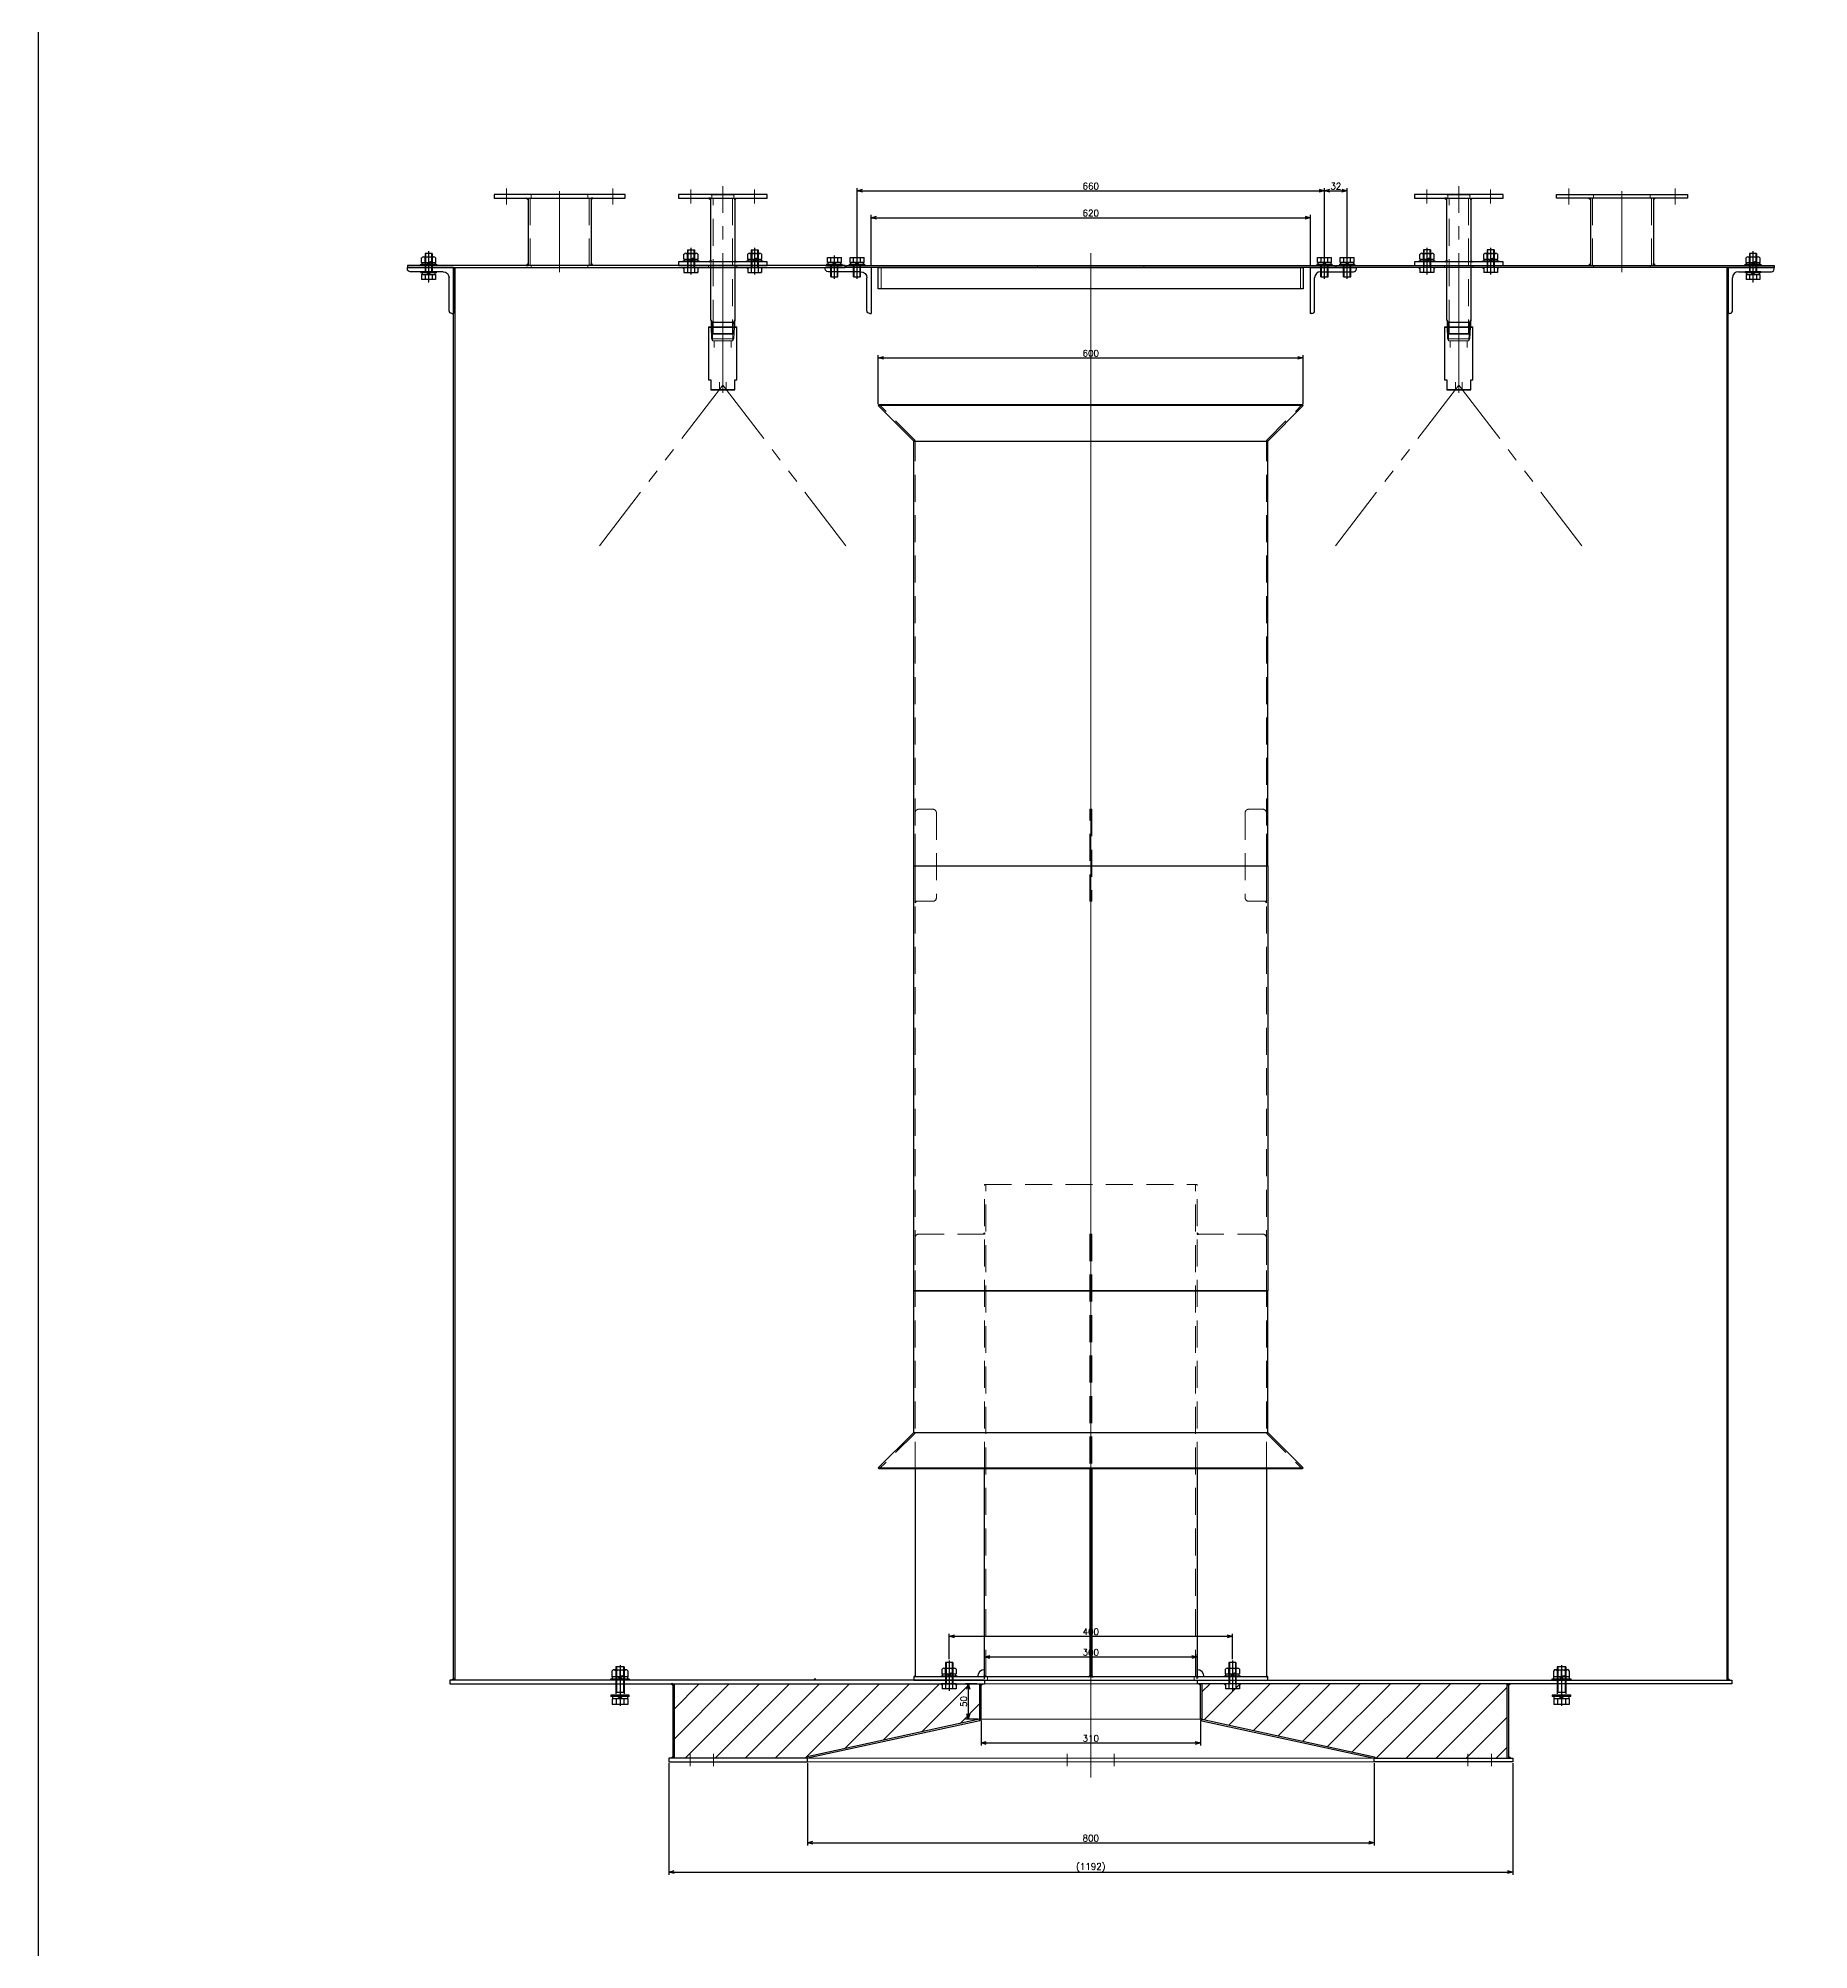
# Model space of a CAD drawing. Header units: millimetres. Extents: x -16130 to 36813, y -8099 to 27484.
# Drawn here: x -14764 to -12264, y -1916 to 783 of the extents above; entities that cross this region are included whole.
import ezdxf

# ---------------------------------------------------------------- set-up
doc = ezdxf.new("R2010")
doc.units = ezdxf.units.MM
doc.header["$LTSCALE"] = 6
doc.header["$PDMODE"] = 99
doc.header["$PDSIZE"] = 1
for name, pattern in [('CENTER2', [28.575, 19.05, -3.175, 3.175, -3.175]), ('HIDDEN', [9.525, 6.35, -3.175]), ('PHANTOM2', [31.75, 15.875, -3.175, 3.175, -3.175, 3.175, -3.175])]:
    doc.linetypes.add(name, pattern=pattern)
for name, color, linetype, lineweight in [('01_NORMAL', 7, 'Continuous', 25), ('04_HIDDEN', 2, 'HIDDEN', 13), ('05_CENTER', 4, 'CENTER2', 13), ('06_PHANTOM', 2, 'PHANTOM2', 13), ('08_DIM', 3, 'Continuous', 13)]:
    doc.layers.add(name, color=color, linetype=linetype, lineweight=lineweight)
doc.layers.add('10_DRAFT', color=8, linetype='Continuous', lineweight=0, plot=False)
doc.styles.add('KSS_TXT', font='txt.shx', dxfattribs={"bigfont": 'extfont2.shx'})
doc.styles.add('KSS_TXT_L', font='txt.shx', dxfattribs={"height": 3, "bigfont": 'extfont2.shx'})
doc.dimstyles.new('KSS_DIM', dxfattribs={"dimtxt": 3, "dimasz": 2.5, "dimexe": 1.25, "dimexo": 0.625, "dimtad": 1, "dimdsep": 46, "dimtxsty": 'KSS_TXT', "dimblk": 'OPEN30', "dimcen": 0, "dimazin": 2, "dimtfac": 0.75, "dimtmove": 0, "dimatfit": 3, "dimldrblk": 'OPEN30', "dimfxl": 1, "dimtolj": 1, "dimarcsym": 0})
pattern_1 = [(45, (-28794, -6915.302), (-21.213203, 21.213203), [])]

# ---------------------------------------------------------------- blocks, each defined once
blk = doc.blocks.new('A$C318E24B0_1_1_1')
at = {"color": 0}
for p, q in [((0, 0), (0, -65)), ((0, 0), (65, 0)), ((65, -2), (65, 0)), ((6, -61), (6, -14.5)), ((14.5, -6), (61, -6)), ((2, -65), (0, -65))]:
    blk.add_line(p, q, dxfattribs=at)
for centre, radius, start, end in [((14.5, -14.5), 8.5, 90, 180), ((61, -2), 4, 270, 0), ((2, -61), 4, 270, 0)]:
    blk.add_arc(centre, radius, start, end, dxfattribs=at)
blk = doc.blocks.new('A$C742A68D0_1_1_1')
at = {"color": 0}
for p, q in [((-9.8, 7), (9.8, 7)), ((-9.8, 0), (-9.8, 7)), ((-9.8, 0), (9.8, 0)), ((-4.9, 0), (-4.9, 7)), ((4.9, 0), (4.9, 7)), ((9.8, 0), (9.8, 7))]:
    blk.add_line(p, q, dxfattribs=at)
at = {"color": 0, "linetype": 'HIDDEN'}
for p, q in [((-5, -30), (-5, 0)), ((-4.2, -30), (-4.2, 0)), ((4.2, -30), (4.2, 0)), ((5, -30), (5, 0)), ((-5, -30), (5, -30))]:
    blk.add_line(p, q, dxfattribs=at)
at = {"color": 0, "linetype": 'CENTER2'}
blk.add_line((0, -33), (0, 10), dxfattribs=at)
at = {"layer": '10_DRAFT', "style": 'KSS_TXT_L'}
blk.add_text('BT-M10x30L', height=0.3, dxfattribs=at).set_placement((6.8, 6.7))
blk = doc.blocks.new('A$C06581B65_1_1_1')
h = blk.add_hatch()
h.set_pattern_fill('_USER', color=3, scale=30, angle=45, pattern_type=0)
h.set_pattern_definition(pattern_1)
h.paths.add_polyline_path([(-157, 0), (-157, 0), (-588, 0), (-588, -105), (-400, -105), (-400.4, -103), (-157, -50), (-157, -50)])
h = blk.add_hatch()
h.set_pattern_fill('_USER', color=3, scale=30, angle=135, pattern_type=0)
h.set_pattern_definition(pattern_1)
h.paths.add_polyline_path([(157, 0), (157, 0), (588, 0), (588, -105), (400, -105), (400.4, -103), (157, -50), (157, -50)])
at = {"color": 0}
for p, q in [((-900, 2000), (-898, 2000)), ((-900, 5), (-900, 2000)), ((-898, 2000), (-898, 5)), ((898, 2000), (898, 5)), ((900, 5), (900, 2000)), ((-590, 0), (-590, -105)), ((-588, -105), (-588, 0)), ((-157, 0), (-157, -50)), ((-155, -50), (-155, 0)), ((-150, 5), (-150, 0)), ((150, 5), (150, 0)), ((155, -50), (155, 0)), ((157, 0), (157, -50)), ((588, -105), (588, 0)), ((590, 0), (590, -105)), ((-157, -50), (-400.4, -103)), ((-156.6, -52), (-400, -105)), ((-156.6, -52), (-157, -50)), ((-157, -50), (-155, -50)), ((157, -50), (155, -50)), ((156.6, -52), (157, -50)), ((156.6, -52), (400, -105)), ((157, -50), (400.4, -103)), ((-400, -105), (-400.4, -103)), ((400, -105), (400.4, -103))]:
    blk.add_line(p, q, dxfattribs=at)
for points in [[(-150, 5), (-905, 5), (-905, 0), (-150, 0)], [(150, 5), (905, 5), (905, 0), (150, 0)]]:
    blk.add_lwpolyline(points, dxfattribs=at)
at = {"color": 3}
for points in [[(-900, 5), (-902.5, 5), (-902.5, 5), (-900, 7.5)], [(-389.2, 5), (-391.7, 5), (-391.7, 5), (-389.2, 7.5)], [(-209.8, 0), (-211.8, 0), (-211.8, 0), (-209.8, -2)], [(-190.2, 0), (-188.2, 0), (-188.2, 0), (-190.2, -2)], [(-155, 0), (-152.5, 0), (-152.5, 0), (-155, -2.5)], [(155, 0), (152.5, 0), (152.5, 0), (155, -2.5)], [(190.2, 0), (188.2, 0), (188.2, 0), (190.2, -2)], [(209.8, 0), (211.8, 0), (211.8, 0), (209.8, -2)], [(900, 5), (902.5, 5), (902.5, 5), (900, 7.5)], [(-590, 0), (-592.5, 0), (-592.5, 0), (-590, -2.5)], [(590, 0), (592.5, 0), (592.5, 0), (590, -2.5)], [(-590, -105), (-592.5, -105), (-592.5, -105), (-590, -102.5)], [(590, -105), (592.5, -105), (592.5, -105), (590, -102.5)]]:
    blk.add_lwpolyline(points, close=True, dxfattribs=at)
at = {"color": 0}
for points in [[(-596, -110), (-400, -110), (-400, -105), (-596, -105)], [(596, -110), (400, -110), (400, -105), (596, -105)]]:
    blk.add_lwpolyline(points, close=True, dxfattribs=at)
at = {"layer": '04_HIDDEN'}
for p, q in [((-367, 2000), (-367, 1994)), ((-366, 2000), (-366, 1994)), ((-358, 2000), (-358, 1994)), ((-357, 2000), (-357, 1994)), ((-335, 2000), (-335, 1994)), ((-334, 2000), (-334, 1994)), ((-326, 2000), (-326, 1994)), ((-325, 2000), (-325, 1994)), ((325, 2000), (325, 1994)), ((326, 2000), (326, 1994)), ((334, 2000), (334, 1994)), ((335, 2000), (335, 1994)), ((357, 2000), (357, 1994)), ((358, 2000), (358, 1994)), ((366, 2000), (366, 1994)), ((367, 2000), (367, 1994)), ((400, -110), (400, -105))]:
    blk.add_line(p, q, dxfattribs=at)
at = {"layer": '05_CENTER'}
for p, q in [((-935, 2015.2), (-935, 1978.8)), ((-362, 2003.4), (-362, 1990.6)), ((-330, 2003.4), (-330, 1990.6)), ((330, 2003.4), (330, 1990.6)), ((362, 2003.4), (362, 1990.6)), ((935, 2015.2), (935, 1978.8)), ((-565.8, -116.4), (-565.8, -98.6)), ((-532.6, -116.4), (-532.6, -98.6)), ((532.6, -116.4), (532.6, -98.6)), ((565.8, -116.4), (565.8, -98.6))]:
    blk.add_line(p, q, dxfattribs=at)
at = {"layer": '08_DIM'}
for centre, start, end in [((-157, -50), 282.2934, 0), ((157, -50), 180, 257.7066), ((-400, -105), 101.8334, 180), ((400, -105), 0, 78.1666)]:
    blk.add_arc(centre, 2, start, end, dxfattribs=at)
at = {"layer": '10_DRAFT'}
for p, q in [((-44.3, 2000), (44.3, 2000)), ((0, 2020.2), (0, -132.1)), ((-150, 5), (150, 5)), ((-150, 0), (150, 0)), ((-155, -50), (155, -50)), ((-400, -105), (400, -105)), ((-33.2, -116.4), (-33.2, -98.6)), ((33.2, -116.4), (33.2, -98.6)), ((-400, -110), (400, -110))]:
    blk.add_line(p, q, dxfattribs=at)
at = {"color": 0, "xscale": -1}
for p in [(-900, 2000), (-310, 2000)]:
    blk.add_blockref('A$C318E24B0_1_1_1', p, dxfattribs=at)
at = {"color": 0}
for p in [(310, 2000), (900, 2000)]:
    blk.add_blockref('A$C318E24B0_1_1_1', p, dxfattribs=at)
at = {"rotation": 180}
for p in [(-200, 0), (200, 0)]:
    blk.add_blockref('A$C742A68D0_1_1_1', p, dxfattribs=at)
blk = doc.blocks.new('M12Nza_1_1_1_1')
at = {"color": 0}
for p, q in [((-10.9, 5), (-10.9, 13.5)), ((11, 5), (-10.9, 5)), ((-10.7, 2), (-10.7, 5)), ((-8.2, 15), (8.2, 15)), ((-5.5, 5), (-5.5, 13.5)), ((0, 2), (-3, 5)), ((0, 5), (3, 2)), ((5.5, 5), (5.5, 13.5)), ((10.7, 5), (10.7, 2)), ((11, 13.5), (11, 5))]:
    blk.add_line(p, q, dxfattribs=at)
at = {"color": 0, "linetype": 'CENTER2'}
blk.add_line((0, 0), (0, 15), dxfattribs=at)
at = {"color": 0}
blk.add_lwpolyline([(-13, 2), (13, 2), (13, 0), (-13, 0)], close=True, dxfattribs=at)
for centre, radius, start, end in [((-8.2, 11.7), 3.29, 33.626, 146.374), ((0, 4), 10.9, 60, 120), ((8.2, 11.7), 3.29, 33.626, 146.374)]:
    blk.add_arc(centre, radius, start, end, dxfattribs=at)
at = {"layer": '10_DRAFT', "style": 'KSS_TXT'}
blk.add_text('M12', height=1.5, dxfattribs=at).set_placement((0.3, 5.1))
blk = doc.blocks.new('_Open30')
at = {"color": 0, "linetype": 'ByBlock', "lineweight": -2}
for p, q in [((-1, 0.27), (0, 0)), ((0, 0), (-1, -0.27)), ((0, 0), (-1, 0))]:
    blk.add_line(p, q, dxfattribs=at)
blk = doc.blocks.new('*D1532')
at = {"layer": '08_DIM', "color": 0, "lineweight": -2, "transparency": 16777216}
for p, q in [((-13873.9, -1652.3), (-13873.9, -1810)), ((-12681.9, -1652.3), (-12681.9, -1810)), ((-13866.4, -1806.2), (-12689.4, -1806.2))]:
    blk.add_line(p, q, dxfattribs=at)
at = {"layer": 'Defpoints', "color": 0, "transparency": 16777216}
for p in [(-13873.9, -1650.4), (-12681.9, -1650.4), (-12681.9, -1806.2)]:
    blk.add_point(p, dxfattribs=at)
at = {"layer": '08_DIM', "color": 0, "lineweight": -2, "transparency": 16777216, "xscale": 7.5, "yscale": 7.5, "zscale": 7.5, "rotation": 180}
blk.add_blockref('_Open30', (-13873.9, -1806.2), dxfattribs=at)
at = {"layer": '08_DIM', "color": 0, "lineweight": -2, "transparency": 16777216, "xscale": 7.5, "yscale": 7.5, "zscale": 7.5}
blk.add_blockref('_Open30', (-12681.9, -1806.2), dxfattribs=at)
at = {"layer": '08_DIM', "color": 0, "transparency": 16777216, "insert": (-13277.9, -1799.8), "char_height": 9, "attachment_point": 5, "style": 'KSS_TXT'}
blk.add_mtext('\\A1;(1192)', dxfattribs=at)
blk = doc.blocks.new('*D1708')
at = {"layer": '08_DIM', "color": 0, "lineweight": -2, "transparency": 16777216}
for p, q in [((-13677.9, -1652.3), (-13677.9, -1768.5)), ((-12877.9, -1652.3), (-12877.9, -1768.5)), ((-13670.4, -1764.7), (-12885.4, -1764.7))]:
    blk.add_line(p, q, dxfattribs=at)
at = {"layer": 'Defpoints', "color": 0, "transparency": 16777216}
for p in [(-13677.9, -1650.4), (-12877.9, -1650.4), (-12877.9, -1764.7)]:
    blk.add_point(p, dxfattribs=at)
at = {"layer": '08_DIM', "color": 0, "lineweight": -2, "transparency": 16777216, "xscale": 7.5, "yscale": 7.5, "zscale": 7.5, "rotation": 180}
blk.add_blockref('_Open30', (-13677.9, -1764.7), dxfattribs=at)
at = {"layer": '08_DIM', "color": 0, "lineweight": -2, "transparency": 16777216, "xscale": 7.5, "yscale": 7.5, "zscale": 7.5}
blk.add_blockref('_Open30', (-12877.9, -1764.7), dxfattribs=at)
at = {"layer": '08_DIM', "color": 0, "transparency": 16777216, "insert": (-13277.9, -1758.3), "char_height": 9, "attachment_point": 5, "style": 'KSS_TXT'}
blk.add_mtext('\\A1;800', dxfattribs=at)
blk = doc.blocks.new('A$C18F92B29_1_1')
at = {"color": 0}
blk.add_line((900, -574.8), (898, -574.8), dxfattribs=at)
blk = doc.blocks.new('A$C4D316DC8_1_1_1_1')
at = {"color": 0}
for p, q in [((-13, 2), (13, 2)), ((-13, 2), (-13, 0)), ((-13, 0), (13, 0)), ((-11, 13), (11, 13)), ((-11, 5), (-11, 13)), ((-11, 5), (11, 5)), ((-10.8, 5), (-10.8, 2)), ((-5.5, 5), (-5.5, 13)), ((0, 2), (-3, 5)), ((0, 5), (3, 2)), ((5.5, 5), (5.5, 13)), ((10.7, 2), (10.7, 5)), ((11, 5), (11, 13)), ((13, 0), (13, 2))]:
    blk.add_line(p, q, dxfattribs=at)
at = {"color": 0, "linetype": 'HIDDEN'}
for p, q in [((-6, -40), (-6, 0)), ((6, -40), (6, 0)), ((-6, -4), (6, -4)), ((-5.1, -40), (-5.1, -4)), ((5.1, -40), (5.1, -4)), ((-6, -40), (6, -40))]:
    blk.add_line(p, q, dxfattribs=at)
at = {"color": 0, "linetype": 'CENTER2'}
blk.add_line((0, -42.2), (0, 15.2), dxfattribs=at)
at = {"layer": '10_DRAFT', "style": 'KSS_TXT_L'}
blk.add_text('BT-M12x45L,SW,PW', height=0.3, dxfattribs=at).set_placement((6.4, 12.7))
blk = doc.blocks.new('*D3150')
at = {"layer": '08_DIM', "color": 0, "lineweight": -2, "transparency": 16777216}
for p, q in [((-13439, -1540.4), (-13454.7, -1540.4)), ((-13450.9, -1547.9), (-13450.9, -1582.9)), ((-13436.8, -1590.4), (-13454.7, -1590.4))]:
    blk.add_line(p, q, dxfattribs=at)
at = {"layer": 'Defpoints', "color": 0, "transparency": 16777216}
for p in [(-13437.2, -1540.4), (-13450.9, -1590.4), (-13434.9, -1590.4)]:
    blk.add_point(p, dxfattribs=at)
at = {"layer": '08_DIM', "color": 0, "lineweight": -2, "transparency": 16777216, "xscale": 7.5, "yscale": 7.5, "zscale": 7.5}
for p, rotation in [((-13450.9, -1540.4), 90), ((-13450.9, -1590.4), 270)]:
    blk.add_blockref('_Open30', p, dxfattribs=dict(at, rotation=rotation))
at = {"layer": '08_DIM', "color": 0, "transparency": 16777216, "insert": (-13457.3, -1565.4), "char_height": 9, "attachment_point": 5, "rotation": 90, "style": 'KSS_TXT'}
blk.add_mtext('\\A1;50', dxfattribs=at)
blk = doc.blocks.new('*D3151')
at = {"layer": '08_DIM', "color": 0, "lineweight": -2, "transparency": 16777216}
for p, q in [((-13432.9, -1592.3), (-13432.9, -1627.6)), ((-13122.9, -1592.3), (-13122.9, -1627.6)), ((-13425.4, -1623.9), (-13130.4, -1623.9))]:
    blk.add_line(p, q, dxfattribs=at)
at = {"layer": 'Defpoints', "color": 0, "transparency": 16777216}
for p in [(-13432.9, -1590.4), (-13122.9, -1590.4), (-13122.9, -1623.9)]:
    blk.add_point(p, dxfattribs=at)
at = {"layer": '08_DIM', "color": 0, "lineweight": -2, "transparency": 16777216, "xscale": 7.5, "yscale": 7.5, "zscale": 7.5, "rotation": 180}
blk.add_blockref('_Open30', (-13432.9, -1623.9), dxfattribs=at)
at = {"layer": '08_DIM', "color": 0, "lineweight": -2, "transparency": 16777216, "xscale": 7.5, "yscale": 7.5, "zscale": 7.5}
blk.add_blockref('_Open30', (-13122.9, -1623.9), dxfattribs=at)
at = {"layer": '08_DIM', "color": 0, "transparency": 16777216, "insert": (-13277.9, -1617.5), "char_height": 9, "attachment_point": 5, "style": 'KSS_TXT'}
blk.add_mtext('\\A1;310', dxfattribs=at)
blk = doc.blocks.new('*D3152')
at = {"layer": '08_DIM', "color": 0, "lineweight": -2, "transparency": 16777216}
for p, q in [((-13477.9, -1505.5), (-13477.9, -1469.6)), ((-13470.4, -1473.3), (-13085.4, -1473.3)), ((-13077.9, -1505.5), (-13077.9, -1469.6))]:
    blk.add_line(p, q, dxfattribs=at)
at = {"layer": 'Defpoints', "color": 0, "transparency": 16777216}
for p in [(-13077.9, -1473.3), (-13477.9, -1507.4), (-13077.9, -1507.4)]:
    blk.add_point(p, dxfattribs=at)
at = {"layer": '08_DIM', "color": 0, "lineweight": -2, "transparency": 16777216, "xscale": 7.5, "yscale": 7.5, "zscale": 7.5, "rotation": 180}
blk.add_blockref('_Open30', (-13477.9, -1473.3), dxfattribs=at)
at = {"layer": '08_DIM', "color": 0, "lineweight": -2, "transparency": 16777216, "xscale": 7.5, "yscale": 7.5, "zscale": 7.5}
blk.add_blockref('_Open30', (-13077.9, -1473.3), dxfattribs=at)
at = {"layer": '08_DIM', "color": 0, "transparency": 16777216, "insert": (-13277.9, -1466.9), "char_height": 9, "attachment_point": 5, "style": 'KSS_TXT'}
blk.add_mtext('\\A1;400', dxfattribs=at)
blk = doc.blocks.new('*D3153')
at = {"layer": '08_DIM', "color": 0, "lineweight": -2, "transparency": 16777216}
for p, q in [((-13427.9, -1533.5), (-13427.9, -1498.6)), ((-13420.4, -1502.4), (-13135.4, -1502.4)), ((-13127.9, -1533.5), (-13127.9, -1498.6))]:
    blk.add_line(p, q, dxfattribs=at)
at = {"layer": 'Defpoints', "color": 0, "transparency": 16777216}
for p in [(-13127.9, -1502.4), (-13427.9, -1535.4), (-13127.9, -1535.4)]:
    blk.add_point(p, dxfattribs=at)
at = {"layer": '08_DIM', "color": 0, "lineweight": -2, "transparency": 16777216, "xscale": 7.5, "yscale": 7.5, "zscale": 7.5, "rotation": 180}
blk.add_blockref('_Open30', (-13427.9, -1502.4), dxfattribs=at)
at = {"layer": '08_DIM', "color": 0, "lineweight": -2, "transparency": 16777216, "xscale": 7.5, "yscale": 7.5, "zscale": 7.5}
blk.add_blockref('_Open30', (-13127.9, -1502.4), dxfattribs=at)
at = {"layer": '08_DIM', "color": 0, "transparency": 16777216, "insert": (-13277.9, -1496), "char_height": 9, "attachment_point": 5, "style": 'KSS_TXT'}
blk.add_mtext('\\A1;300', dxfattribs=at)
blk = doc.blocks.new('M10Nza_1_1_1_1')
at = {"color": 0}
for p, q in [((-9.8, 4), (-9.8, 10.7)), ((-9.8, 4), (9.8, 4)), ((-9.2, 1.5), (-9.2, 4)), ((-7.3, 12), (7.4, 12)), ((-4.9, 4), (-4.9, 10.7)), ((0, 1.5), (-2.5, 4)), ((0, 4), (2.5, 1.5)), ((4.9, 10.7), (4.9, 4)), ((9.2, 4), (9.2, 1.5)), ((9.8, 10.7), (9.8, 4))]:
    blk.add_line(p, q, dxfattribs=at)
at = {"color": 0, "linetype": 'CENTER2'}
blk.add_line((0, 12), (0, 0), dxfattribs=at)
at = {"color": 0}
blk.add_lwpolyline([(-11, 1.5), (11, 1.5), (11, 0), (-11, 0)], close=True, dxfattribs=at)
for centre, radius, start, end in [((-7.3, 9.1), 2.94, 33.626, 146.374), ((0, 2.2), 9.8, 60, 120), ((7.4, 9.1), 2.94, 33.626, 146.374)]:
    blk.add_arc(centre, radius, start, end, dxfattribs=at)
at = {"layer": '10_DRAFT', "style": 'KSS_TXT'}
blk.add_text('M10', height=1.25, dxfattribs=at).set_placement((0.3, 4.1))
blk = doc.blocks.new('A$C68454564')
at = {"color": 0}
for p, q in [((-250, 350), (-250, 550)), ((250, 350), (250, 550)), ((-250, 350), (-300, 300)), ((-250, 350), (250, 350)), ((250, 350), (300, 300)), ((-300, 300), (-298.6, 298.6)), ((-248, 298.6), (-248, 5)), ((-150, 5), (-150, 298.6)), ((-1.5, 298.6), (-1.5, 5)), ((1.5, 298.6), (1.5, 5)), ((150, 298.6), (150, 5)), ((248, 298.6), (248, 5)), ((300, 300), (298.6, 298.6)), ((150, 5), (-150, 5))]:
    blk.add_line(p, q, dxfattribs=at)
for p, q in [((-250, 550), (250, 550)), ((-300, 300), (300, 300)), ((298.6, 298.6), (-298.6, 298.6))]:
    blk.add_line(p, q)
at = {"color": 3}
for points in [[(-150, 630), (-152, 630), (-152, 630), (-150, 632)], [(150, 630), (152, 630), (152, 630), (150, 632)], [(-248, 5), (-250, 5), (-250, 5), (-248, 7)], [(-150, 5), (-152, 5), (-152, 5), (-150, 7)], [(-1.5, 5), (-3.5, 5), (-3.5, 5), (-1.5, 7)], [(1.5, 5), (3.5, 5), (3.5, 5), (1.5, 7)], [(150, 5), (152, 5), (152, 5), (150, 7)], [(248, 5), (250, 5), (250, 5), (248, 7)]]:
    blk.add_lwpolyline(points, close=True, dxfattribs=at)
at = {"color": 0}
blk.add_lwpolyline([(-250, 0), (250, 0), (250, 5), (-250, 5)], close=True, dxfattribs=at)
for centre, start, end in [((-150, 5), 90, 180), ((150, 5), 0, 90)]:
    blk.add_arc(centre, 10, start, end, dxfattribs=at)
at = {"layer": '04_HIDDEN'}
for p, q in [((-150, 700), (150, 700)), ((-148, 5), (-148, 700)), ((148, 5), (148, 700)), ((-248, 625), (-248, 550)), ((-150, 630), (-243, 630)), ((1.5, 630), (-1.5, 630)), ((-1.5, 630), (-1.5, 298.6)), ((1.5, 630), (1.5, 298.6)), ((150, 630), (243, 630)), ((248, 625), (248, 550)), ((-248, 298.6), (-248, 550)), ((248, 298.6), (248, 550)), ((-248.6, 348.6), (-298.6, 298.6)), ((-250, 350), (-248.6, 348.6)), ((-250, 350), (-248, 350)), ((250, 350), (248, 350)), ((249, 350), (248, 350)), ((250, 350), (248.6, 348.6)), ((248.6, 348.6), (298.6, 298.6)), ((-146, 5), (-146, 0)), ((146, 5), (146, 0))]:
    blk.add_line(p, q, dxfattribs=at)
for points in [[(-150, 298.6), (-150, 700)], [(150, 298.6), (150, 700)]]:
    blk.add_lwpolyline(points, dxfattribs=at)
for centre, radius, start, end in [((-243, 625), 5, 90, 180), ((243, 625), 5, 360, 90), ((-250, 350), 2, 315, 0), ((250, 350), 2, 180, 225)]:
    blk.add_arc(centre, radius, start, end, dxfattribs=at)
at = {"layer": '05_CENTER'}
for p, q in [((-200, -9.9), (-200, 14.8)), ((200, -9.9), (200, 14.8))]:
    blk.add_line(p, q, dxfattribs=at)
at = {"layer": '10_DRAFT'}
for p, q in [((0, 0), (0, 700)), ((0, 550), (0, 300))]:
    blk.add_line(p, q, dxfattribs=at)
blk = doc.blocks.new('A$C68454658')
at = {"color": 0}
blk.add_lwpolyline([(-250, 600), (250, 600), (250, 0), (-250, 0)], close=True, dxfattribs=at)
at = {"layer": '04_HIDDEN'}
for p, q in [((-248, 600), (-248, 0)), ((248, 600), (248, 0))]:
    blk.add_line(p, q, dxfattribs=at)
for points in [[(-243, 680), (-223, 680, -0.414214), (-218, 675), (-218, 555, -0.414214), (-223, 550), (-248, 550), (-248, 675, -0.414214)], [(243, 680), (223, 680, 0.414214), (218, 675), (218, 555, 0.414214), (223, 550), (248, 550), (248, 675, 0.414214)]]:
    blk.add_lwpolyline(points, format="xyb", close=True, dxfattribs=at)
blk.add_lwpolyline([(-1.5, 680), (1.5, 680), (1.5, 550), (-1.5, 550)], close=True, dxfattribs=at)
at = {"layer": '08_DIM'}
for points in [[(-248, 550), (-246, 550), (-248, 548), (-248, 548)], [(248, 550), (246, 550), (248, 548), (248, 548)]]:
    blk.add_lwpolyline(points, close=True, dxfattribs=at)
at = {"layer": '10_DRAFT'}
blk.add_line((0, 600), (0, 0), dxfattribs=at)
blk = doc.blocks.new('A$C6845470D')
at = {"color": 0}
for p, q in [((-300, 650), (-298.6, 651.4)), ((300, 650), (-300, 650)), ((-250, 600), (-300, 650)), ((-298.6, 651.4), (298.6, 651.4)), ((250, 600), (300, 650)), ((300, 650), (298.6, 651.4)), ((-250, 0), (-250, 600)), ((-250, 600), (250, 600)), ((250, 0), (250, 600)), ((-250, 0), (250, 0))]:
    blk.add_line(p, q, dxfattribs=at)
at = {"layer": '04_HIDDEN'}
for p, q in [((-248.6, 601.4), (-298.6, 651.4)), ((248.6, 601.4), (298.6, 651.4)), ((-250, 600), (-248.6, 601.4)), ((-250, 600), (-248, 600)), ((-248, 0), (-248, 600)), ((248, 0), (248, 600)), ((250, 600), (248, 600)), ((250, 600), (248.6, 601.4))]:
    blk.add_line(p, q, dxfattribs=at)
for centre, start, end in [((-250, 600), 0, 45), ((250, 600), 135, 180)]:
    blk.add_arc(centre, 2, start, end, dxfattribs=at)
at = {"layer": '10_DRAFT'}
blk.add_line((0, 650), (0, 0), dxfattribs=at)
blk = doc.blocks.new('A$C68455BDC')
for name, p in [('A$C6845470D', (0, 1150)), ('A$C68454658', (0, 550)), ('A$C68454564', (0, 0)), ('M10Nza_1_1_1_1', (-200, 5)), ('M10Nza_1_1_1_1', (200, 5))]:
    blk.add_blockref(name, p)
blk = doc.blocks.new('*D3180')
at = {"layer": '08_DIM', "color": 0, "lineweight": -2, "transparency": 16777216}
for p, q in [((-13587.9, 461.5), (-13587.9, 533.8)), ((-13580.4, 530), (-12975.4, 530)), ((-12967.9, 461.5), (-12967.9, 533.8))]:
    blk.add_line(p, q, dxfattribs=at)
at = {"layer": 'Defpoints', "color": 0, "transparency": 16777216}
for p in [(-12967.9, 530), (-13587.9, 459.6), (-12967.9, 459.6)]:
    blk.add_point(p, dxfattribs=at)
at = {"layer": '08_DIM', "color": 0, "lineweight": -2, "transparency": 16777216, "xscale": 7.5, "yscale": 7.5, "zscale": 7.5, "rotation": 180}
blk.add_blockref('_Open30', (-13587.9, 530), dxfattribs=at)
at = {"layer": '08_DIM', "color": 0, "lineweight": -2, "transparency": 16777216, "xscale": 7.5, "yscale": 7.5, "zscale": 7.5}
blk.add_blockref('_Open30', (-12967.9, 530), dxfattribs=at)
at = {"layer": '08_DIM', "color": 0, "transparency": 16777216, "insert": (-13277.9, 536.4), "char_height": 9, "attachment_point": 5, "style": 'KSS_TXT'}
blk.add_mtext('\\A1;620', dxfattribs=at)
blk = doc.blocks.new('*D3212')
at = {"layer": '08_DIM', "color": 0, "lineweight": -2, "transparency": 16777216}
for p, q in [((-13607.9, 464.9), (-13607.9, 571.8)), ((-13600.4, 568.1), (-12955.4, 568.1)), ((-12947.9, 464.9), (-12947.9, 571.8))]:
    blk.add_line(p, q, dxfattribs=at)
at = {"layer": 'Defpoints', "color": 0, "transparency": 16777216}
for p in [(-12947.9, 568.1), (-13607.9, 463), (-12947.9, 463)]:
    blk.add_point(p, dxfattribs=at)
at = {"layer": '08_DIM', "color": 0, "lineweight": -2, "transparency": 16777216, "xscale": 7.5, "yscale": 7.5, "zscale": 7.5, "rotation": 180}
blk.add_blockref('_Open30', (-13607.9, 568.1), dxfattribs=at)
at = {"layer": '08_DIM', "color": 0, "lineweight": -2, "transparency": 16777216, "xscale": 7.5, "yscale": 7.5, "zscale": 7.5}
blk.add_blockref('_Open30', (-12947.9, 568.1), dxfattribs=at)
at = {"layer": '08_DIM', "color": 0, "transparency": 16777216, "insert": (-13277.9, 574.5), "char_height": 9, "attachment_point": 5, "style": 'KSS_TXT'}
blk.add_mtext('\\A1;660', dxfattribs=at)
blk = doc.blocks.new('*D3213')
at = {"layer": '08_DIM', "color": 0, "lineweight": -2, "transparency": 16777216}
for p, q in [((-12947.9, 464.9), (-12947.9, 571.8)), ((-12940.4, 568.1), (-12923.4, 568.1)), ((-12915.9, 464.9), (-12915.9, 571.8))]:
    blk.add_line(p, q, dxfattribs=at)
at = {"layer": 'Defpoints', "color": 0, "transparency": 16777216}
for p in [(-12915.9, 568.1), (-12947.9, 463), (-12915.9, 463)]:
    blk.add_point(p, dxfattribs=at)
at = {"layer": '08_DIM', "color": 0, "lineweight": -2, "transparency": 16777216, "xscale": 7.5, "yscale": 7.5, "zscale": 7.5, "rotation": 180}
blk.add_blockref('_Open30', (-12947.9, 568.1), dxfattribs=at)
at = {"layer": '08_DIM', "color": 0, "lineweight": -2, "transparency": 16777216, "xscale": 7.5, "yscale": 7.5, "zscale": 7.5}
blk.add_blockref('_Open30', (-12915.9, 568.1), dxfattribs=at)
at = {"layer": '08_DIM', "color": 0, "transparency": 16777216, "insert": (-12931.9, 574.5), "char_height": 9, "attachment_point": 5, "style": 'KSS_TXT'}
blk.add_mtext('\\A1;32', dxfattribs=at)
blk = doc.blocks.new('*D3216')
at = {"layer": '08_DIM', "color": 0, "lineweight": -2, "transparency": 16777216}
for p, q in [((-13577.9, 266.5), (-13577.9, 335.9)), ((-13570.4, 332.1), (-12985.4, 332.1)), ((-12977.9, 266.5), (-12977.9, 335.9))]:
    blk.add_line(p, q, dxfattribs=at)
at = {"layer": 'Defpoints', "color": 0, "transparency": 16777216}
for p in [(-12977.9, 332.1), (-13577.9, 264.6), (-12977.9, 264.6)]:
    blk.add_point(p, dxfattribs=at)
at = {"layer": '08_DIM', "color": 0, "lineweight": -2, "transparency": 16777216, "xscale": 7.5, "yscale": 7.5, "zscale": 7.5, "rotation": 180}
blk.add_blockref('_Open30', (-13577.9, 332.1), dxfattribs=at)
at = {"layer": '08_DIM', "color": 0, "lineweight": -2, "transparency": 16777216, "xscale": 7.5, "yscale": 7.5, "zscale": 7.5}
blk.add_blockref('_Open30', (-12977.9, 332.1), dxfattribs=at)
at = {"layer": '08_DIM', "color": 0, "transparency": 16777216, "insert": (-13277.9, 338.5), "char_height": 9, "attachment_point": 5, "style": 'KSS_TXT'}
blk.add_mtext('\\A1;600', dxfattribs=at)
blk = doc.blocks.new('A$C68479D5B')
at = {"color": 0}
for points in [[(-3, -345), (-3, 345), (0, 345), (0, -345)], [(0, -300), (0, 300), (30, 300), (30, -300)]]:
    blk.add_lwpolyline(points, close=True, dxfattribs=at)
at = {"layer": '04_HIDDEN'}
for p, q in [((0, 296), (30, 296)), ((-3, 75), (0, 75)), ((-3, -75), (0, -75)), ((0, -296), (30, -296))]:
    blk.add_line(p, q, dxfattribs=at)
at = {"layer": '05_CENTER'}
for p, q in [((5.4, 330), (-8.1, 330)), ((5.4, -330), (-8.1, -330))]:
    blk.add_line(p, q, dxfattribs=at)
at = {"layer": '10_DRAFT'}
blk.add_line((-3, 0), (30, 0), dxfattribs=at)
blk = doc.blocks.new('A$C6847905A')
at = {"color": 0}
for p, q in [((-44.6, 95), (-44.6, 0)), ((44.5, 95), (44.5, 0))]:
    blk.add_line(p, q, dxfattribs=at)
blk.add_lwpolyline([(-92.5, 95), (-92.5, 100), (92.5, 100), (92.5, 95)], close=True, dxfattribs=at)
at = {"color": 3}
for points in [[(-44.6, 95), (-44.6, 92.5), (-44.6, 92.5), (-47.1, 95)], [(44.5, 95), (44.5, 92.5), (44.5, 92.5), (47, 95)], [(-44.6, 0), (-44.6, 2.5), (-44.6, 2.5), (-47.1, 0)], [(44.5, 0), (44.5, 2.5), (44.5, 2.5), (47, 0)]]:
    blk.add_lwpolyline(points, close=True, dxfattribs=at)
at = {"layer": '04_HIDDEN'}
for p, q in [((-41.5, 95), (-41.5, 0)), ((-40, 95), (-40, 100)), ((40, 95), (40, 100)), ((41.6, 95), (41.6, 0)), ((-40, -3), (-40, 0)), ((40, -3), (40, 0))]:
    blk.add_line(p, q, dxfattribs=at)
at = {"layer": '05_CENTER'}
for p, q in [((-75, 85.9), (-75, 108.4)), ((75, 85.9), (75, 108.4)), ((0, 104.6), (0, -11.4))]:
    blk.add_line(p, q, dxfattribs=at)
blk = doc.blocks.new('A$C6847864B')
at = {"color": 0}
for p, q in [((-9.8, 7), (9.8, 7)), ((-9.8, 0), (-9.8, 7)), ((-9.8, 0), (9.8, 0)), ((-4.9, 0), (-4.9, 7)), ((4.9, 0), (4.9, 7)), ((9.8, 0), (9.8, 7))]:
    blk.add_line(p, q, dxfattribs=at)
at = {"color": 0, "linetype": 'HIDDEN'}
for p, q in [((-5, -25), (-5, 0)), ((-4.2, -25), (-4.2, 0)), ((4.2, -25), (4.2, 0)), ((5, -25), (5, 0)), ((-5, -25), (5, -25))]:
    blk.add_line(p, q, dxfattribs=at)
at = {"color": 0, "linetype": 'CENTER2'}
blk.add_line((0, -28), (0, 10), dxfattribs=at)
at = {"layer": '10_DRAFT', "style": 'KSS_TXT_L'}
blk.add_text('BT-M10x25L', height=0.3, dxfattribs=at).set_placement((6.8, 6.7))
blk = doc.blocks.new('A$C68479E58')
at = {"color": 0}
blk.add_lwpolyline([(-3, -15), (-3, 603), (0, 603), (0, -15)], close=True, dxfattribs=at)
at = {"layer": '04_HIDDEN'}
for p, q in [((-3, 177.6), (0, 177.6)), ((-3, 137.6), (0, 137.6))]:
    blk.add_line(p, q, dxfattribs=at)
at = {"layer": '05_CENTER'}
for p, q in [((5.4, 573), (-8.1, 573)), ((5.4, 0), (-8.1, 0))]:
    blk.add_line(p, q, dxfattribs=at)
at = {"layer": '08_DIM'}
for points in [[(0, 212.4), (0, 214.4), (2, 212.4), (2, 212.4)], [(0, 192.8), (0, 190.8), (2, 192.8), (2, 192.8)], [(0, 122.4), (0, 124.4), (2, 122.4), (2, 122.4)], [(0, 102.8), (0, 100.8), (2, 102.8), (2, 102.8)]]:
    blk.add_lwpolyline(points, close=True, dxfattribs=at)
at = {"layer": '10_DRAFT'}
for p, q in [((-3, 388), (0, 388)), ((-3, 157.6), (0, 157.6))]:
    blk.add_line(p, q, dxfattribs=at)
for name, p, rotation in [('A$C6847905A', (-3, 388), 90), ('A$C6847864B', (0, 202.6), 270), ('A$C6847864B', (0, 112.6), 270)]:
    blk.add_blockref(name, p, dxfattribs=dict(rotation=rotation))
blk = doc.blocks.new('A$C0FDA08F1_1_1_1')
at = {"color": 0}
for p, q in [((-17, 100), (17, 100)), ((-17, 5), (-17, 95)), ((17, 95), (17, 5)), ((-17, -76.9), (-17, 0)), ((17, 0), (17, -76.9)), ((-16.6, -80.2), (16.6, -80.2))]:
    blk.add_line(p, q, dxfattribs=at)
for p, q in [((-17, -76.9), (-15.1, -80.2)), ((-17, -76.9), (-16.6, -80.2)), ((-16.6, -80.2), (-16.4, -86.6)), ((-14.9, -86.6), (-15.1, -80.2)), ((14.9, -86.6), (15.1, -80.2)), ((17, -76.9), (15.1, -80.2)), ((16.6, -80.2), (16.4, -86.6)), ((17, -76.9), (16.6, -80.2))]:
    blk.add_line(p, q)
for points in [[(62.5, 100), (-62.5, 100), (-62.5, 95), (62.5, 95)], [(62.5, 5), (-62.5, 5), (-62.5, 0), (62.5, 0)]]:
    blk.add_lwpolyline(points, close=True, dxfattribs=at)
at = {"color": 3}
for points in [[(-17, 95), (-19.5, 95), (-19.5, 95), (-17, 92.5)], [(17, 95), (19.5, 95), (19.5, 95), (17, 92.5)], [(-17, 5), (-19.5, 5), (-19.5, 5), (-17, 7.5)], [(17, 5), (19.5, 5), (19.5, 5), (17, 7.5)]]:
    blk.add_lwpolyline(points, close=True, dxfattribs=at)
at = {"layer": '04_HIDDEN'}
for p, q in [((-15.5, 95), (-15.5, 100)), ((-13.6, -86.6), (-13.6, 95)), ((13.6, 95), (13.6, -86.6)), ((15.5, 100), (15.5, 95)), ((-17, 0), (-17, 5)), ((17, 5), (17, 0))]:
    blk.add_line(p, q, dxfattribs=at)
at = {"layer": '05_CENTER'}
for p, q in [((0, -97), (0, 112)), ((-45, 107.4), (-45, 87.5)), ((45, 107.4), (45, 87.5)), ((-45, 12.4), (-45, -7.5)), ((45, 12.4), (45, -7.5))]:
    blk.add_line(p, q, dxfattribs=at)
at = {"layer": '10_DRAFT'}
for p, q in [((-16.4, -86.6), (16.4, -86.6)), ((-16.4, -86.6), (-16.1, -96)), ((-15.1, -97), (-16.1, -96)), ((16.1, -96), (-16.1, -96)), ((-15.1, -97), (15.1, -97)), ((-14.6, -97), (-14.9, -86.6)), ((-13.6, -97), (-13.6, -86.6)), ((13.6, -86.6), (13.6, -97)), ((14.6, -97), (14.9, -86.6)), ((15.1, -97), (16.1, -96)), ((16.4, -86.6), (16.1, -96))]:
    blk.add_line(p, q, dxfattribs=at)
blk = doc.blocks.new('1FJJXP50S303a_1_1')
at = {"color": 0}
for p, q in [((-75, 17), (-89, 17)), ((-89, 17), (-89, -17)), ((-88.5, 17), (-88.5, -17)), ((-0.5, 20), (-75, 20)), ((-75, 20), (-75, 17)), ((0, 19.5), (-0.5, 20)), ((-0.5, 20), (-0.5, -20)), ((0, 19.5), (0, -19.5)), ((-89, -17), (-75, -17)), ((-75, -17), (-75, -20)), ((-75, -20), (-0.5, -20)), ((-0.5, -20), (0, -19.5))]:
    blk.add_line(p, q, dxfattribs=at)
at = {"layer": '04_HIDDEN', "color": 0}
for p, q in [((-88.5, 4.6), (-89, 5.1)), ((-88.5, 4.6), (-88.5, -4.6)), ((-78.4, 4.6), (-88.5, 4.6)), ((-20, 12), (-29.5, 12)), ((-17, 15.8), (-20, 14.3)), ((0, 14.9), (-20, 14.3)), ((-20, 14.3), (-20, -14.3)), ((0, 16.4), (-17, 15.8)), ((-17, 15.8), (-17, -15.8)), ((-89, -5.1), (-88.5, -4.6)), ((-88.5, -4.6), (-78.4, -4.6)), ((-20, -12), (-29.5, -12)), ((-20, -14.3), (0, -14.9)), ((-17, -15.8), (-20, -14.3)), ((0, -16.4), (-17, -15.8))]:
    blk.add_line(p, q, dxfattribs=at)
at = {"layer": '05_CENTER', "color": 0}
blk.add_line((-93.5, 0), (4.5, 0), dxfattribs=at)
blk = doc.blocks.new('A$C662F1F03_1_1')
at = {"layer": '06_PHANTOM', "color": 4}
for q in [(-181, -402), (181, -402)]:
    blk.add_line((0, -166.1), q, dxfattribs=at)
for name, p in [('A$C0FDA08F1_1_1_1', (0, 3)), ('M10Nza_1_1_1_1', (-45, 8)), ('M10Nza_1_1_1_1', (45, 8))]:
    blk.add_blockref(name, p)
at = {"color": 4, "rotation": 90}
blk.add_blockref('1FJJXP50S303a_1_1', (0, -83.6), dxfattribs=at)
blk = doc.blocks.new('A$C7E374867_2_1_1')
at = {"color": 0}
for p, q in [((-11, 1.5), (11, 1.5)), ((-11, 1.5), (-11, 0)), ((-11, 0), (11, 0)), ((-9.8, 11), (9.8, 11)), ((-9.8, 4), (-9.8, 11)), ((9.8, 4), (-9.8, 4)), ((-9.3, 4), (-9.3, 1.5)), ((-4.9, 4), (-4.9, 11)), ((0, 1.5), (-2.5, 4)), ((0, 4), (2.5, 1.5)), ((4.9, 4), (4.9, 11)), ((9.2, 1.5), (9.2, 4)), ((9.8, 4), (9.8, 11)), ((11, 0), (11, 1.5))]:
    blk.add_line(p, q, dxfattribs=at)
at = {"color": 0, "linetype": 'HIDDEN'}
for p, q in [((-5, -26), (-5, 0)), ((-4.2, -26), (-4.2, 0)), ((4.2, -26), (4.2, 0)), ((5, -26), (5, 0)), ((-5, -26), (5, -26))]:
    blk.add_line(p, q, dxfattribs=at)
at = {"color": 0, "linetype": 'CENTER2'}
blk.add_line((0, -29), (0, 14), dxfattribs=at)
at = {"layer": '10_DRAFT', "style": 'KSS_TXT_L'}
blk.add_text('BT-M10x30L,SW,PW', height=0.3, dxfattribs=at).set_placement((5.1, 10.7))
blk = doc.blocks.new('A$C05FE0EC2_2_1_1')
at = {"color": 0}
for p, q in [((-11, 1.5), (11, 1.5)), ((-11, 1.5), (-11, 0)), ((-11, 0), (11, 0)), ((-9.8, 11), (9.8, 11)), ((-9.8, 4), (-9.8, 11)), ((9.8, 4), (-9.8, 4)), ((-9.3, 4), (-9.3, 1.5)), ((-4.9, 4), (-4.9, 11)), ((0, 1.5), (-2.5, 4)), ((0, 4), (2.5, 1.5)), ((4.9, 4), (4.9, 11)), ((9.2, 1.5), (9.2, 4)), ((9.8, 4), (9.8, 11)), ((11, 0), (11, 1.5))]:
    blk.add_line(p, q, dxfattribs=at)
at = {"color": 0, "linetype": 'HIDDEN'}
for p, q in [((-5, -16), (-5, 0)), ((-4.2, -16), (-4.2, 0)), ((4.2, -16), (4.2, 0)), ((5, -16), (5, 0)), ((-5, -16), (5, -16))]:
    blk.add_line(p, q, dxfattribs=at)
at = {"color": 0, "linetype": 'CENTER2'}
blk.add_line((0, -19), (0, 14), dxfattribs=at)
at = {"layer": '10_DRAFT', "style": 'KSS_TXT_L'}
blk.add_text('BT-M10x20L,SW,PW', height=0.3, dxfattribs=at).set_placement((5.2, 10.7))

msp = doc.modelspace()

# ---------------------------------------------------------------- linework, layer by layer
at = {"color": 2}
msp.add_lwpolyline([(-14764.10563, -5554.72697), (-1466.0164, -5554.72697), (-1466.0164, 4882.37819), (-14764.10563, 4882.37819)], close=True, dxfattribs=at)

# ---------------------------------------------------------------- block references
for name, p in [('A$C18F92B29_1_1', (-13277.91809, 1034.4247)), ('A$C662F1F03_1_1', (-13797.53333, 459.60265)), ('A$C662F1F03_1_1', (-12758.30284, 459.60265)), ('A$C06581B65_1_1_1', (-13277.91809, -1540.39735)), ('M10Nza_1_1_1_1', (-14212.91809, 462.60265)), ('A$C05FE0EC2_2_1_1', (-13639.91807, 462.60265)), ('A$C05FE0EC2_2_1_1', (-13607.91807, 462.60265)), ('A$C05FE0EC2_2_1_1', (-12947.91807, 462.60265)), ('A$C05FE0EC2_2_1_1', (-12915.91807, 462.60265)), ('M10Nza_1_1_1_1', (-12342.91809, 462.60265)), ('A$C68455BDC', (-13277.91809, -1535.39735)), ('M12Nza_1_1_1_1', (-13942.59846, -1535.39735)), ('M12Nza_1_1_1_1', (-12613.23771, -1535.39735))]:
    msp.add_blockref(name, p)
for name, p, rotation in [('A$C7E374867_2_1_1', (-14212.9181, 453.60265), 180), ('A$C68479D5B', (-13277.91809, 459.60265), 270), ('A$C7E374867_2_1_1', (-12342.9181, 453.60265), 180), ('A$C4D316DC8_1_1_1_1', (-13942.59845, -1556.39735), 180), ('A$C4D316DC8_1_1_1_1', (-12613.23771, -1556.39735), 180)]:
    msp.add_blockref(name, p, dxfattribs=dict(rotation=rotation))
at = {"layer": '01_NORMAL', "xscale": -1, "rotation": 90}
msp.add_blockref('A$C68479E58', (-13639.91809, 459.60265), dxfattribs=at)
at = {"layer": '01_NORMAL', "rotation": 270}
msp.add_blockref('A$C68479E58', (-12915.91809, 459.60265), dxfattribs=at)

# ---------------------------------------------------------------- dimensions: what is measured, and where the dimension line sits
at = {"layer": '08_DIM'}
for base, p1, p2, picture, middle in [((-12947.91809, 568.08938), (-13607.91809, 462.99042), (-12947.91809, 462.99042), '*D3212', (-13277.91809, 574.46438)), ((-12915.91809, 568.08938), (-12947.91809, 462.99042), (-12915.91809, 462.99042), '*D3213', (-12931.91809, 574.46438)), ((-12967.91809, 530.04406), (-13587.91809, 459.60265), (-12967.91809, 459.60265), '*D3180', (-13277.91809, 536.41906)), ((-12977.91809, 332.14034), (-13577.91809, 264.60265), (-12977.91809, 264.60265), '*D3216', (-13277.91809, 338.51534)), ((-12877.91809, -1764.70523), (-13677.91809, -1650.39735), (-12877.91809, -1650.39735), '*D1708', (-13277.91809, -1758.33023))]:
    dim = msp.add_linear_dim(base=base, p1=p1, p2=p2, dimstyle='KSS_DIM', override={"dimscale": 3}, dxfattribs=at)
    dim.commit()
    dim.dimension.update_dxf_attribs({"geometry": picture, "text_midpoint": middle})
at = {"layer": '08_DIM', "color": 1}
for base, p1, p2, picture, middle in [((-13077.91809, -1473.31416), (-13477.91809, -1507.39735), (-13077.91809, -1507.39735), '*D3152', (-13277.91809, -1466.93916)), ((-13127.91809, -1502.36438), (-13427.91809, -1535.39735), (-13127.91809, -1535.39735), '*D3153', (-13277.91809, -1495.98938)), ((-13122.91809, -1623.86677), (-13432.91809, -1590.39735), (-13122.91809, -1590.39735), '*D3151', (-13277.91809, -1617.49177))]:
    dim = msp.add_linear_dim(base=base, p1=p1, p2=p2, dimstyle='KSS_DIM', override={"dimscale": 3}, dxfattribs=at)
    dim.commit()
    dim.dimension.update_dxf_attribs({"geometry": picture, "text_midpoint": middle})
dim = msp.add_linear_dim(base=(-13450.92602, -1590.39735), p1=(-13437.16809, -1540.39735), p2=(-13434.91809, -1590.39735), angle=90, dimstyle='KSS_DIM', override={"dimscale": 3}, dxfattribs=at)
dim.commit()
dim.dimension.update_dxf_attribs({"geometry": '*D3150', "text_midpoint": (-13457.30727, -1565.39735)})
at = {"layer": '08_DIM'}
dim = msp.add_linear_dim(base=(-12681.91809, -1806.20188), p1=(-13873.91809, -1650.39735), p2=(-12681.91809, -1650.39735), text='(<>)', dimstyle='KSS_DIM', override={"dimscale": 3}, dxfattribs=at)
dim.commit()
dim.dimension.update_dxf_attribs({"geometry": '*D1532', "text_midpoint": (-13277.91809, -1799.82688)})

doc.saveas('drawing.dxf')
